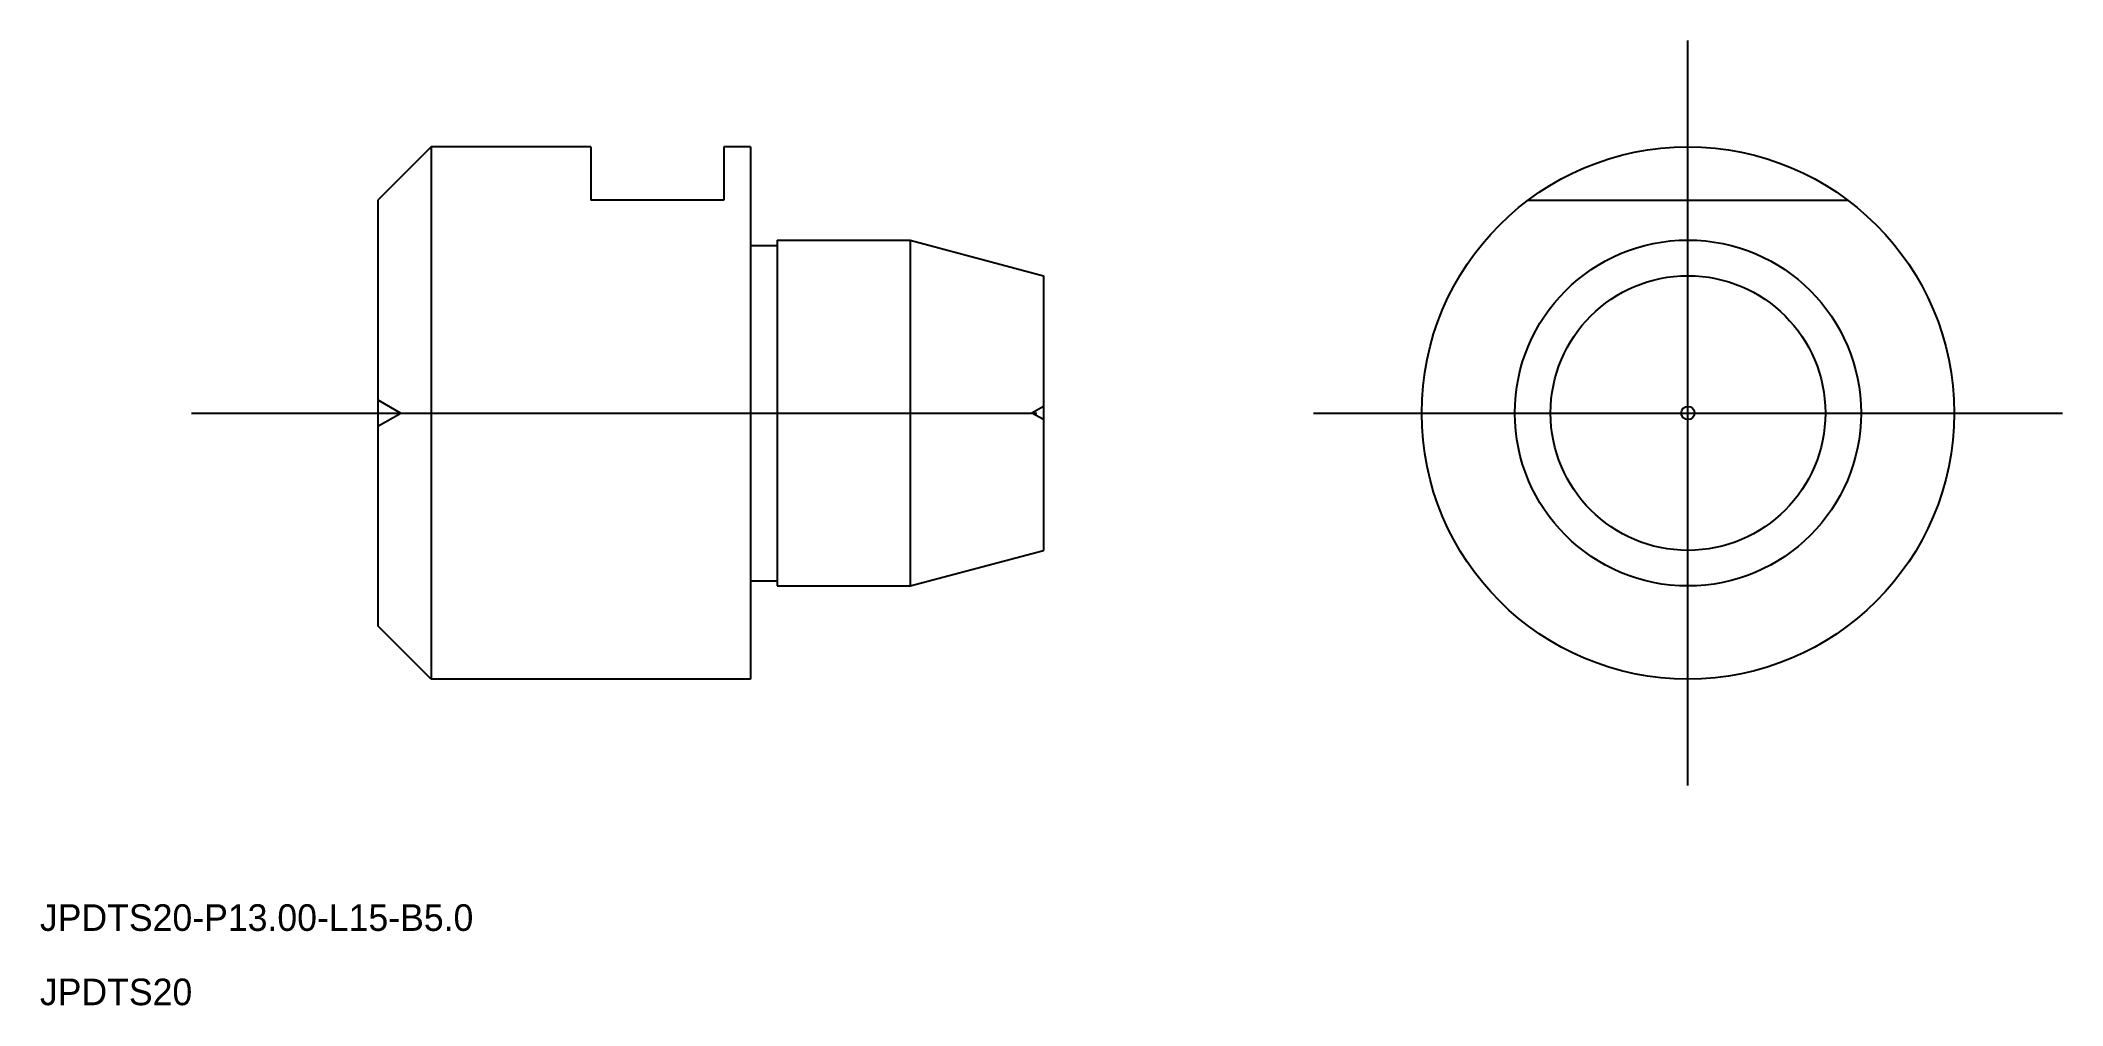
# Model space of a CAD drawing. Extents: x 556.9 to 632.8, y 576.8 to 613.1.
import ezdxf

# ---------------------------------------------------------------- set-up
doc = ezdxf.new("R2010")
doc.units = 0
doc.linetypes.add('CENTER', pattern=[50.8, 31.75, -6.35, 6.35, -6.35])
doc.linetypes.add('DASHED', pattern=[19.05, 12.7, -6.35])
doc.layers.get('0').update_dxf_attribs({"linetype": 'CONTINUOUS'})
doc.layers.add('CENTER', color=1, linetype='CENTER')

msp = doc.modelspace()

# ---------------------------------------------------------------- linework, layer by layer
at = {"color": 7, "linetype": 'CONTINUOUS'}
for p, q in [((571.545, 609.101), (569.545, 607.101)), ((571.545, 609.101), (571.545, 589.101)), ((577.545, 609.101), (571.545, 609.101)), ((577.545, 609.101), (577.545, 607.101)), ((583.545, 609.101), (582.545, 609.101)), ((582.545, 609.101), (582.545, 607.101)), ((583.545, 609.101), (583.545, 589.101)), ((569.545, 607.101), (569.545, 591.101)), ((582.545, 607.101), (577.545, 607.101)), ((583.545, 605.401), (584.545, 605.401)), ((584.545, 605.601), (589.545, 605.601)), ((584.545, 605.601), (584.545, 592.601)), ((589.545, 605.601), (589.545, 592.601)), ((589.545, 605.601), (594.545, 604.261)), ((594.545, 604.261), (594.545, 593.941)), ((589.545, 592.601), (594.545, 593.941)), ((583.545, 592.801), (584.545, 592.801)), ((584.545, 592.601), (589.545, 592.601)), ((571.545, 589.101), (569.545, 591.101)), ((583.545, 589.101), (571.545, 589.101))]:
    msp.add_line(p, q, dxfattribs=at)
at = {"color": 3, "linetype": 'DASHED'}
for p, q in [((612.75, 607.101), (624.75, 607.101)), ((569.545, 599.601), (570.411, 599.101)), ((594.545, 599.351), (594.112, 599.101)), ((569.545, 598.601), (570.411, 599.101)), ((594.545, 598.851), (594.112, 599.101))]:
    msp.add_line(p, q, dxfattribs=at)
at = {"color": 7, "linetype": 'CONTINUOUS'}
for radius in [10, 6.5, 5.16, 0.25]:
    msp.add_circle((618.75, 599.101), radius, dxfattribs=at)
at = {"layer": 'CENTER', "color": 1, "linetype": 'CENTER'}
for p, q in [((618.75, 585.101), (618.75, 613.101)), ((562.545, 599.101), (599.545, 599.101)), ((604.682, 599.101), (632.819, 599.101))]:
    msp.add_line(p, q, dxfattribs=at)

# ---------------------------------------------------------------- texts
at = {"color": 7, "linetype": 'CONTINUOUS'}
for s, p in [('JPDTS20-P13.00-L15-B5.0', (556.855, 579.641)), ('JPDTS20', (556.855, 576.849))]:
    msp.add_text(s, height=1, dxfattribs=at).set_placement(p)

doc.saveas('drawing.dxf')
